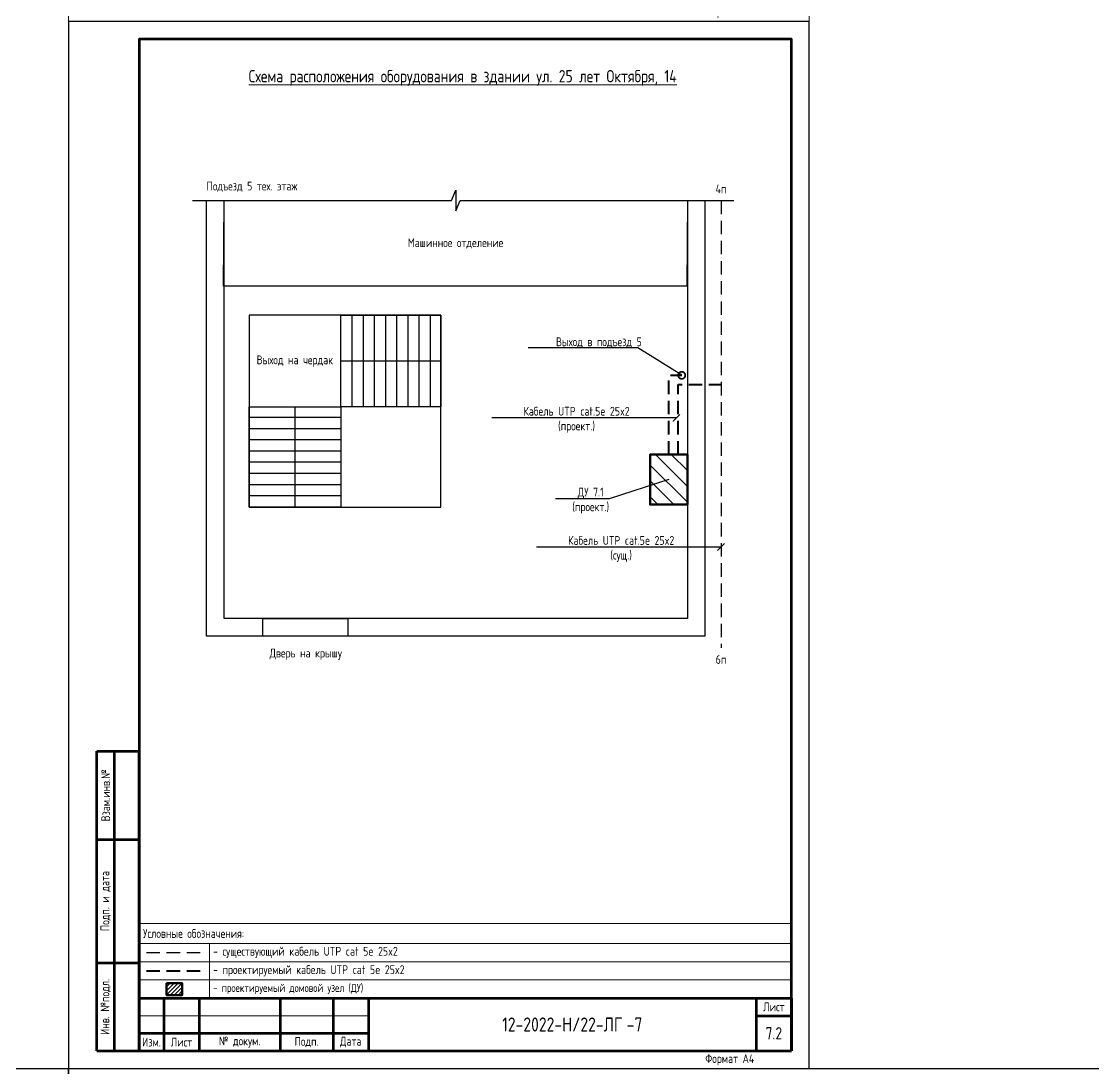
# Model space of a CAD drawing. Header units: millimetres. Extents: x -211 to 10565, y -2293 to 2244.
# Drawn here: x 3135.9 to 3439.9, y -813.9 to -516.9 of the extents above; entities that cross this region are included whole.
import ezdxf
from ezdxf import colors
from ezdxf.entities.mleader import LeaderData, LeaderLine
from ezdxf.math import Vec2, Vec3

# ---------------------------------------------------------------- set-up
doc = ezdxf.new("R2010")
doc.units = ezdxf.units.MM
doc.linetypes.add('штриховая', pattern=[19.05, 12.7, -6.35])
doc.layers.add('(034) Оформление_0', color=7, linetype='Continuous', lineweight=9)
doc.layers.add('Домофония схемы', color=7, linetype='Continuous', lineweight=40)
doc.layers.add('_Проектируемое оборудование_кабели', color=7, linetype='Continuous', lineweight=50, true_color=0x000000)
for name, color, linetype in [('_Существующее оборудование_кабели', 7, 'Continuous'), ('Выноски и подписи', 7, 'Continuous'), ('Планы', 7, 'Continuous')]:
    doc.layers.add(name, color=color, linetype=linetype)
doc.layers.add('ВЭ', color=7, linetype='Continuous', plot=False)
doc.styles.get("Standard").update_dxf_attribs({"font": 'gost.TTF'})

# ---------------------------------------------------------------- blocks, each defined once
blk = doc.blocks.new('*T403')
at = {"layer": 'Defpoints', "color": 8, "linetype": 'ByBlock', "lineweight": 0, "transparency": 16777216}
for p, q in [((0, 0), (185, 0)), ((0, 0), (0, -21.09)), ((185, 0), (185, -21.09)), ((0, -5.59), (185, -5.59)), ((20, -5.59), (20, -21.09)), ((0, -10.78), (185, -10.78)), ((0, -15.97), (185, -15.97)), ((0, -21.09), (185, -21.09))]:
    blk.add_line(p, q, dxfattribs=at)
at = {"color": 0, "transparency": 16777216, "attachment_point": 4}
for s, insert, char_height, width in [('{\\C256;Условные обозначения:}', (1.13, -2.79), 2.5, 182.7483), ('- существующий кабель {\\C256;UTP cat 5e 25x2}', (20.98, -8.18), 2.5074, 163.0306), ('- проектируемый кабель {\\C256;UTP cat 5e 25x2}', (20.98, -13.38), 2.5074, 163.0306), ('{\\C256;- проектируемый домовой узел (ДУ)}', (21, -18.53), 2.3, 163)]:
    blk.add_mtext(s, dxfattribs=dict(at, insert=insert, char_height=char_height, width=width))
blk = doc.blocks.new('*T447')
at = {"layer": '(034) Оформление_0', "lineweight": 60, "transparency": 16777216}
for p, q in [((0, 0), (185, 0)), ((0, 0), (0, -55)), ((10, 0), (10, -25)), ((20, 0), (20, -55)), ((30, 0), (30, -25)), ((40, 0), (40, -55)), ((55, 0), (55, -55)), ((65, 0), (65, -55)), ((185, 0), (185, -55)), ((65, -10), (185, -10)), ((0, -20), (65, -20)), ((0, -25), (185, -25)), ((135, -25), (135, -55)), ((150, -25), (150, -40)), ((165, -25), (165, -40)), ((135, -30), (185, -30)), ((65, -40), (185, -40)), ((0, -55), (185, -55))]:
    blk.add_line(p, q, dxfattribs=at)
at = {"layer": '(034) Оформление_0', "transparency": 16777216}
for p, q in [((0, -5), (65, -5)), ((0, -10), (65, -10)), ((0, -15), (65, -15)), ((0, -30), (65, -30)), ((0, -35), (65, -35)), ((0, -40), (65, -40)), ((0, -45), (65, -45)), ((0, -50), (65, -50))]:
    blk.add_line(p, q, dxfattribs=at)
at = {"layer": '(034) Оформление_0', "color": 0, "lineweight": 60, "transparency": 16777216, "attachment_point": 5}
for s, insert, char_height, width in [('2022', (60, -2.5), 2.5, 10), ('{\\fGOST|b0|i0|c0;12-2022-Н/22-ЛГ', (125, -5), 4, 120), ('{\\fGOST|b0|i0|c0;Модернизация мультисервисной сети кабельного вещания и передачи данных с использованием технологий FTTB в городе Новосибирск', (125, -17.5), 2.5, 120), ('Изм.', (5, -22.5), 2.5, 10), ('Кол. уч.', (15, -22.5), 2.5, 10), ('Лист', (25, -22.5), 2.5, 10), ('№ док.', (35, -22.5), 2.5, 10), ('Подп.', (47.5, -22.5), 2.5, 15), ('Дата', (60, -22.5), 2.5, 10), ('Стадия', (142.5, -27.5), 2.5, 15), ('Лист', (157.5, -27.5), 2.5, 15), ('Листов', (175, -27.5), 2.5, 20), ('{\\fGOST|b0|i0|c0;Подключение жилых домов ул. Олеко Дундича, 15, ул. 25 лет Октября, 14;16/1; 16;18; 18/1; 20/1; 20/2', (100, -32.5), 2.5, 70), ('Р', (142.5, -35), 2.82, 15), ('{\\fGOST|b0|i0|c0;', (160, -47.5), 3, 50)]:
    blk.add_mtext(s, dxfattribs=dict(at, insert=insert, char_height=char_height, width=width))
blk = doc.blocks.new('*U446')
at = {"layer": '(034) Оформление_0'}
h = blk.add_hatch(color=256, dxfattribs=at)
h.dxf.hatch_style = 1
edge = h.paths.add_edge_path()
edge.add_arc((-16.96, 7.3), 1, 180, 270, ccw=False)
edge.add_line((-17.96, 7.3), (-17.96, 9.28))
edge.add_arc((-16.96, 9.28), 1, 90, 180, ccw=False)
edge.add_line((-16.96, 10.28), (-14.55, 10.28))
edge.add_arc((-14.55, 9.28), 1, 0, 90, ccw=False)
edge.add_line((-13.55, 9.28), (-13.55, 7.3))
edge.add_arc((-14.55, 7.3), 1, -90, 0, ccw=False)
edge.add_line((-14.55, 6.3), (-16.96, 6.3))
edge = h.paths.add_edge_path()
edge.add_line((-30.35, 4.79), (-31.65, 4.79))
edge.add_arc((-31.65, 5.79), 1, 180, 270, ccw=False)
edge.add_line((-32.65, 5.79), (-32.65, 7.76))
edge.add_arc((-31.65, 7.76), 1, 90, 180, ccw=False)
edge.add_line((-31.65, 8.76), (-27.84, 8.76))
edge.add_arc((-27.84, 7.76), 1, 0, 90, ccw=False)
edge.add_line((-26.84, 7.76), (-26.84, 5.79))
edge.add_arc((-27.84, 5.79), 1, 270, 360, ccw=False)
edge.add_line((-27.84, 4.79), (-29.13, 4.79))
edge.add_line((-29.13, 4.79), (-29.13, 4.46))
edge.add_line((-29.13, 4.46), (-30.35, 4.46))
edge.add_line((-30.35, 4.46), (-30.35, 4.79))
edge = h.paths.add_edge_path()
edge.add_arc((-36.61, 5.79), 1, 180, 270, ccw=False)
edge.add_line((-37.61, 5.79), (-37.61, 7.76))
edge.add_arc((-36.61, 7.76), 1, 90, 180, ccw=False)
edge.add_line((-36.61, 8.76), (-34.2, 8.76))
edge.add_arc((-34.2, 7.76), 1, 0, 90, ccw=False)
edge.add_line((-33.2, 7.76), (-33.2, 5.79))
edge.add_arc((-34.2, 5.79), 1, -90, 0, ccw=False)
edge.add_line((-34.2, 4.79), (-36.61, 4.79))
h.paths.add_polyline_path([(-12.99, 6.29), (-11.77, 6.29), (-11.77, 8.73), (-10.81, 7.61), (-9.85, 8.73), (-9.85, 6.29), (-8.63, 6.29), (-8.63, 10.28), (-9.86, 10.28), (-10.81, 9.16), (-11.76, 10.28), (-12.99, 10.28)])
h.paths.add_polyline_path([(-22.53, 5.91), (-8.58, 5.91), (-8.58, 4.79), (-22.53, 4.79)])
h.paths.add_polyline_path([(-16.69, 7.39), (-14.82, 7.39), (-14.82, 9.19), (-16.69, 9.19)], flags=16)
h.paths.add_polyline_path([(-18.51, 10.18), (-19.71, 8.39), (-18.51, 6.3), (-19.78, 6.3), (-20.98, 8.39), (-19.78, 10.18)])
h.paths.add_polyline_path([(-25.24, 7.22), (-24.02, 7.22), (-24.02, 4.79), (-25.24, 4.79)])
h.paths.add_polyline_path([(-26.5, 8.76), (-22.76, 8.76), (-22.76, 7.65), (-26.5, 7.65)], flags=17)
h.paths.add_polyline_path([(-29.13, 5.97), (-28.02, 5.97), (-28.02, 7.58), (-31.47, 7.58), (-31.47, 5.97), (-30.35, 5.97), (-30.35, 7.22), (-29.13, 7.22)], flags=16)
h.paths.add_polyline_path([(-36.34, 5.87), (-34.47, 5.87), (-34.47, 7.68), (-36.34, 7.68)], flags=16)
h.paths.add_polyline_path([(-40.34, 8.76), (-40.34, 5.84), (-37.9, 5.84), (-37.9, 4.79), (-41.42, 4.79), (-41.42, 8.76)])
edge = h.paths.add_edge_path()
edge.add_line((-22.53, 9.12), (-41.42, 9.12))
edge.add_line((-41.42, 9.12), (-41.42, 9.65))
edge.add_arc((-40.92, 9.65), 0.5, 90, 180, ccw=False)
edge.add_line((-40.92, 10.15), (-21.29, 10.15))
edge.add_line((-21.29, 10.15), (-21.29, 6.3))
edge.add_line((-21.29, 6.3), (-22.53, 6.3))
edge.add_line((-22.53, 6.3), (-22.53, 9.12))
for points in [[(-22.53, 9.12), (-41.42, 9.12), (-41.42, 9.65, -0.414214), (-40.92, 10.15), (-21.29, 10.15)], [(-16.96, 6.3, -0.414214), (-17.96, 7.3), (-17.96, 9.28, -0.414214), (-16.96, 10.28), (-14.55, 10.28, -0.414214), (-13.55, 9.28), (-13.55, 7.3, -0.414214), (-14.55, 6.3), (-16.96, 6.3)], [(-36.61, 4.79, -0.414214), (-37.61, 5.79), (-37.61, 7.76, -0.414214), (-36.61, 8.76), (-34.2, 8.76, -0.414214), (-33.2, 7.76), (-33.2, 5.79, -0.414214), (-34.2, 4.79), (-36.61, 4.79)]]:
    blk.add_lwpolyline(points, format="xyb", dxfattribs=at)
for points in [[(-21.29, 10.15), (-21.29, 6.3), (-22.53, 6.3), (-22.53, 9.12)], [(-40.34, 8.76), (-40.34, 5.84), (-37.9, 5.84), (-37.9, 4.79), (-41.42, 4.79), (-41.42, 8.76), (-40.34, 8.76)]]:
    blk.add_lwpolyline(points, dxfattribs=at)
for points in [[(-18.51, 10.18), (-19.71, 8.39), (-18.51, 6.3), (-19.78, 6.3), (-20.98, 8.39), (-19.78, 10.18)], [(-16.69, 7.39), (-14.82, 7.39), (-14.82, 9.19), (-16.69, 9.19)], [(-12.99, 6.29), (-11.77, 6.29), (-11.77, 8.73), (-10.81, 7.61), (-9.85, 8.73), (-9.85, 6.29), (-8.63, 6.29), (-8.63, 10.28), (-9.86, 10.28), (-10.81, 9.16), (-11.76, 10.28), (-12.99, 10.28)], [(-36.34, 5.87), (-34.47, 5.87), (-34.47, 7.68), (-36.34, 7.68)], [(-29.13, 5.97), (-28.02, 5.97), (-28.02, 7.58), (-31.47, 7.58), (-31.47, 5.97), (-30.35, 5.97), (-30.35, 7.22), (-29.13, 7.22)], [(-26.5, 8.76), (-22.76, 8.76), (-22.76, 7.65), (-26.5, 7.65)], [(-25.24, 7.22), (-24.02, 7.22), (-24.02, 4.79), (-25.24, 4.79)], [(-22.53, 5.91), (-8.58, 5.91), (-8.58, 4.79), (-22.53, 4.79)]]:
    blk.add_lwpolyline(points, close=True, dxfattribs=at)
blk.add_lwpolyline([(-30.35, 4.79), (-31.65, 4.79, -0.414214), (-32.65, 5.79), (-32.65, 7.76, -0.414214), (-31.65, 8.76), (-27.84, 8.76, -0.414214), (-26.84, 7.76), (-26.84, 5.79, -0.414214), (-27.84, 4.79), (-29.13, 4.79), (-29.13, 4.46), (-30.35, 4.46)], format="xyb", close=True, dxfattribs=at)
blk.add_blockref('*T447', (-185, 55))
blk = doc.blocks.new('*T392')
at = {"layer": '(034) Оформление_0', "color": 0, "lineweight": 50, "transparency": 16777216}
for p, q in [((0, 0), (0, 65)), ((0, 65), (20, 65)), ((5, 0), (5, 65)), ((10, 0), (10, 65)), ((15, 0), (15, 65)), ((20, 0), (20, 65)), ((5, 55), (20, 55)), ((5, 40), (20, 40)), ((5, 20), (20, 20)), ((0, 0), (20, 0))]:
    blk.add_line(p, q, dxfattribs=at)
at = {"layer": '(034) Оформление_0', "color": 0, "transparency": 16777216, "insert": (2.5, 2), "char_height": 2.5, "width": 61, "attachment_point": 4, "rotation": 90}
blk.add_mtext('Согласованно', dxfattribs=at)
blk = doc.blocks.new('*U391')
at = {"layer": '(034) Оформление_0', "lineweight": 60}
for p, q in [((20, 90), (8, 90)), ((13, 5), (13, 90)), ((20, 65), (8, 65)), ((20, 30), (8, 30))]:
    blk.add_line(p, q, dxfattribs=at)
at = {"layer": '(034) Оформление_0'}
blk.add_lwpolyline([(210, 297), (0, 297), (0, 0), (210, 0)], close=True, dxfattribs=at)
at = {"layer": '(034) Оформление_0', "lineweight": 60}
for points in [[(205, 5), (205, 292), (20, 292), (20, 5)], [(20, 90), (8, 90), (8, 5), (20, 5)]]:
    blk.add_lwpolyline(points, close=True, dxfattribs=at)
for name, p in [('*T392', (0, 90)), ('*U446', (205, 5))]:
    blk.add_blockref(name, p)
at = {"layer": '(034) Оформление_0', "char_height": 2.5, "attachment_point": 5, "rotation": 90}
for s, insert, width in [('Взам.инв.№', (10.5, 77.5), 25), ('Подп. и дата', (10.5, 47.5), 35), ('Инв. №подл.', (10.5, 17.5), 25)]:
    blk.add_mtext(s, dxfattribs=dict(at, insert=insert, width=width))
at = {"insert": (187.5, 2.5), "char_height": 2.5, "width": 35, "attachment_point": 5}
blk.add_mtext('Формат А4', dxfattribs=at)
blk = doc.blocks.new('*T325')
at = {"layer": '(034) Оформление_0', "lineweight": 60, "transparency": 16777216}
for p, q in [((0, 0), (185, 0)), ((0, 0), (0, -15)), ((7, 0), (7, -15)), ((17, 0), (17, -15)), ((40, 0), (40, -15)), ((55, 0), (55, -15)), ((65, 0), (65, -15)), ((175, 0), (175, -15)), ((185, 0), (185, -15)), ((175, -5), (185, -5)), ((0, -10), (65, -10)), ((0, -15), (185, -15))]:
    blk.add_line(p, q, dxfattribs=at)
at = {"layer": '(034) Оформление_0', "transparency": 16777216}
blk.add_line((0, -5), (65, -5), dxfattribs=at)
at = {"layer": '(034) Оформление_0', "color": 0, "lineweight": 60, "transparency": 16777216, "attachment_point": 5}
for s, insert, char_height, width in [('Лист', (180, -2.5), 2.5, 10), ('{\\fGOST|b0|i0|c0;12-2022-Н/22-ЛГ', (120, -7.5), 4, 110), ('Изм.', (3.5, -12.5), 2.5, 7), ('Лист', (12, -12.5), 2.5, 10), ('№ докум.', (28.5, -12.5), 2.5, 21), ('Подп.', (47.5, -12.5), 2.5, 15), ('Дата', (60, -12.5), 2.5, 10)]:
    blk.add_mtext(s, dxfattribs=dict(at, insert=insert, char_height=char_height, width=width))
blk = doc.blocks.new('*U324')
blk.add_blockref('*T325', (-185, 15))
blk = doc.blocks.new('*T387')
at = {"layer": '(034) Оформление_0', "color": 0, "lineweight": 60, "transparency": 16777216}
for p, q in [((0, 0), (0, 85)), ((0, 85), (12, 85)), ((5, 0), (5, 85)), ((12, 0), (12, 85)), ((0, 60), (12, 60)), ((0, 25), (12, 25)), ((0, 0), (12, 0))]:
    blk.add_line(p, q, dxfattribs=at)
at = {"layer": '(034) Оформление_0', "color": 0, "transparency": 16777216, "char_height": 2.5, "attachment_point": 5, "rotation": 90}
for s, insert, width in [('{\\C256;Взам.инв.№\\P}', (2.5, 72.5), 25), ('{\\C256;Подп. и дата\\P}', (2.5, 42.5), 35), ('{\\C256;Инв. №подл.\\P}', (2.5, 12.5), 25)]:
    blk.add_mtext(s, dxfattribs=dict(at, insert=insert, width=width))
blk = doc.blocks.new('*U386')
at = {"layer": '(034) Оформление_0'}
blk.add_lwpolyline([(210, 297), (0, 297), (0, 0), (210, 0)], close=True, dxfattribs=at)
at = {"layer": '(034) Оформление_0', "lineweight": 60}
blk.add_lwpolyline([(205, 5), (205, 292), (20, 292), (20, 5)], close=True, dxfattribs=at)
for name, p in [('*T387', (8, 5)), ('*U324', (205, 5))]:
    blk.add_blockref(name, p)
at = {"insert": (187.5, 2.5), "char_height": 2.5, "width": 35, "attachment_point": 5}
blk.add_mtext('Формат А4', dxfattribs=at)
blk = doc.blocks.new('_None')
blk = doc.blocks.new('_ArchTick')
at = {"color": 0, "const_width": 0.15}
blk.add_lwpolyline([(-0.5, -0.5), (0.5, 0.5)], dxfattribs=at)
blk = doc.blocks.new('_DotSmall')
at = {"color": 0, "linetype": 'ByBlock', "const_width": 0.5}
blk.add_lwpolyline([(-0.0625, 0, 1), (0.0625, 0, 1)], format="xyb", close=True, dxfattribs=at)

msp = doc.modelspace()

# ---------------------------------------------------------------- hatches: boundary and pattern name
h = msp.add_hatch()
h.set_pattern_fill('ANSI31', color=256, angle=45)
h.set_pattern_definition([(90, (3521.788, 2371.284), (-3.175, 8e-16), [])])
h.paths.add_polyline_path([(3254.84, -600.24), (3254.84, -626.24), (3226.44, -626.24), (3226.44, -600.24)])
h = msp.add_hatch()
h.set_pattern_fill('ANSI31', color=256, angle=135)
h.set_pattern_definition([(180, (228.9172, -359.2922), (-2e-16, -3.175), [])])
h.paths.add_polyline_path([(3200.44, -626.24), (3226.44, -626.24), (3226.44, -654.64), (3200.44, -654.64)])
h = msp.add_hatch()
h.set_pattern_fill('ANSI31', color=256, angle=-90)
h.set_pattern_definition([(315, (3619.7723, 2221.7027), (2.245064, 2.245064), [])])
h.paths.add_polyline_path([(3324.75, -639.74), (3324.75, -653.92), (3314.19, -653.92), (3314.19, -639.74)])
h = msp.add_hatch()
h.set_pattern_fill('ANSI31', color=256, scale=0.25)
h.set_pattern_definition([(45, (1799.6395, -565.1784), (-0.561266, 0.561266), [])])
h.paths.add_polyline_path([(3177.04, -789.72), (3181.51, -789.72), (3181.51, -793.05), (3177.04, -793.05)])

# ---------------------------------------------------------------- linework, layer by layer
for points in [[(3329.75, -567.72), (3329.75, -691.24), (3188.4, -691.24), (3188.4, -567.72)], [(3324.75, -567.72), (3324.59, -592.02), (3193.24, -592.02), (3193.4, -567.72)], [(3324.75, -567.72), (3324.75, -686.24), (3193.4, -686.24), (3193.4, -567.72)], [(3254.84, -613.24), (3226.44, -613.24)], [(3213.44, -626.24), (3213.44, -654.64)]]:
    msp.add_lwpolyline(points)
for points in [[(3200.44, -654.64), (3254.84, -654.64), (3254.84, -600.24), (3200.44, -600.24)], [(3254.84, -600.24), (3254.84, -626.24), (3226.44, -626.24), (3226.44, -600.24)], [(3200.44, -626.24), (3226.44, -626.24), (3226.44, -654.64), (3200.44, -654.64)], [(3204.39, -686.24), (3228.51, -686.24), (3228.51, -691.24), (3204.39, -691.24)]]:
    msp.add_lwpolyline(points, close=True)
at = {"layer": '_Проектируемое оборудование_кабели'}
for points in [[(3324.75, -639.74), (3324.75, -653.92), (3314.19, -653.92), (3314.19, -639.74)], [(3177.04, -789.72), (3181.51, -789.72), (3181.51, -793.05), (3177.04, -793.05)]]:
    msp.add_lwpolyline(points, close=True, dxfattribs=at)
at = {"layer": '_Существующее оборудование_кабели', "linetype": 'штриховая', "ltscale": 0.3, "flags": 128}
for points in [[(3334.3, -567.72), (3334.3, -694.55)], [(3171.37, -780.99), (3187.19, -780.99)]]:
    msp.add_lwpolyline(points, dxfattribs=at)
at = {"layer": 'ВЭ'}
for points in [[(3149.28, -813.91), (3359.28, -813.91), (3359.28, -516.91), (3149.28, -516.91)], [(2729.28, -813.91), (3149.28, -813.91), (3149.28, -1110.91), (2729.28, -1110.91)], [(3149.28, -813.91), (3569.28, -813.91), (3569.28, -1110.91), (3149.28, -1110.91)]]:
    msp.add_lwpolyline(points, close=True, dxfattribs=at)
at = {"layer": 'Домофония схемы', "color": 5, "linetype": 'штриховая', "ltscale": 0.3, "flags": 128}
for points in [[(3319.53, -639.74), (3319.53, -617.28), (3323.15, -617.28)], [(3322.15, -639.74), (3322.15, -619.87), (3334.3, -619.87)], [(3171.37, -786.19), (3187.19, -786.19)]]:
    msp.add_lwpolyline(points, dxfattribs=at)
at = {"layer": 'Планы'}
msp.add_lwpolyline([(3184.39, -567.72), (3257.82, -567.72), (3259.08, -564.8), (3259.08, -567.72), (3259.08, -570.65), (3260.33, -567.72), (3337.89, -567.72)], dxfattribs=at)

# ---------------------------------------------------------------- block references
for name, p in [('*U391', (3149.28, -516.91)), ('*U386', (3149.28, -813.91)), ('*T403', (3169.28, -772.81))]:
    msp.add_blockref(name, p)

# ---------------------------------------------------------------- texts
at = {"layer": '(034) Оформление_0', "attachment_point": 5}
for s, insert, char_height in [('{\\LСхема расположения оборудования в здании ул. 25 лет Октября, 14}', (3261.05, -532.91), 3.5), ('Подъезд 5 тех. этаж', (3201.27, -563.8), 2.5), ('4п', (3334.3, -564.4), 2.5), ('Машинное отделение', (3259, -579.87), 2.5), ('Дверь на крышу', (3216.53, -696.4), 2.5), ('6п', (3334.3, -697.88), 2.5)]:
    msp.add_mtext(s, dxfattribs=dict(at, insert=insert, char_height=char_height))
at = {"layer": '(034) Оформление_0'}
for s, insert, char_height, width, attachment_point in [('Выход на чердак', (3213.44, -613.24), 2.5, 26, 5), ('-7', (3307.53, -801.41), 4, 42.636, 4), ('7.2', (3349.28, -803.91), 3.5, 10, 5)]:
    msp.add_mtext(s, dxfattribs=dict(at, insert=insert, char_height=char_height, width=width, attachment_point=attachment_point))

# ---------------------------------------------------------------- leaders
at = {"layer": 'Выноски и подписи'}
ml = msp.add_multileader_mtext('Standard', dxfattribs=at)
ml.set_content('Выход в подъезд 5', color=256)
ml.set_leader_properties()
ml.set_arrow_properties(name='DOTSMALL')
ml.build(insert=Vec2(0, 0))
ml.multileader.update_dxf_attribs({"text_left_attachment_type": 6, "text_right_attachment_type": 6, "dogleg_length": 0})
ctx = ml.context
ctx.base_point, ctx.char_height, ctx.landing_gap_size, ctx.plane_origin = Vec3(3288.59, -609.52), 2.5, 0, Vec3(3275.84, -597.35)
ctx.left_attachment, ctx.right_attachment, ctx.text_align_type = 6, 6, 1
notes = []
notes.append((ctx, [(1, (1, 1, 0), (3310.73, -609.52), (-1, 0), 0, [(0, [(3323.15, -617.28)], 0, [])])]))
ctx.mtext.insert, ctx.mtext.defined_height, ctx.mtext.alignment, ctx.mtext.flow_direction = Vec3(3299.66, -606.52), 11.09, 2, 5
ml = msp.add_multileader_mtext('Standard', dxfattribs=at)
ml.set_content('ДУ 7.1\\P(проект.)', color=256)
ml.set_leader_properties()
ml.set_arrow_properties(name='NONE')
ml.build(insert=Vec2(0, 0))
ml.multileader.update_dxf_attribs({"text_left_attachment_type": 6, "text_right_attachment_type": 6, "dogleg_length": 0, "arrow_head_size": 0.18})
ctx = ml.context
ctx.base_point, ctx.char_height, ctx.arrow_head_size, ctx.landing_gap_size, ctx.plane_origin = Vec3(3292.14, -652.27), 2.5, 0.18, 0, Vec3(3257.91, -638.88)
ctx.left_attachment, ctx.right_attachment, ctx.text_align_type = 6, 6, 1
notes.append((ctx, [(1, (1, 1, 0), (3302.56, -652.27), (-1, 0), 0, [(0, [(3319.47, -646.83)], 0, [])])]))
ctx.mtext.insert, ctx.mtext.defined_height, ctx.mtext.alignment, ctx.mtext.flow_direction = Vec3(3297.35, -649.15), 11.09, 2, 5
for ctx, leaders in notes:
    for number, flags, end, landing, length, lines in leaders:
        leader = LeaderData()
        leader.index, (leader.has_last_leader_line, leader.has_dogleg_vector, leader.attachment_direction) = number, flags
        leader.last_leader_point, leader.dogleg_vector, leader.dogleg_length = Vec3(end), Vec3(landing), length
        for number, points, colour, breaks in lines:
            line = LeaderLine()
            line.index, line.vertices, line.color, line.breaks = number, Vec3.list(points), colors.encode_raw_color(colour), breaks
            leader.lines.append(line)
        ctx.leaders.append(leader)

# ---------------------------------------------------------------- next in the draw order: leaders
at = {"layer": 'Выноски и подписи', "linetype": 'Continuous', "ltscale": 5}
ml = msp.add_multileader_mtext('Standard', dxfattribs=at)
ml.set_content('Кабель UTP cat.5e 25x2\\P(проект.)', color=256)
ml.set_leader_properties()
ml.set_arrow_properties(name='ARCHTICK')
ml.build(insert=Vec2(0, 0))
ml.multileader.update_dxf_attribs({"text_left_attachment_type": 6, "text_right_attachment_type": 6, "dogleg_length": 0, "arrow_head_size": 2})
ctx = ml.context
ctx.base_point, ctx.char_height, ctx.arrow_head_size, ctx.landing_gap_size, ctx.plane_origin = Vec3(3278.96, -629.34), 2.5, 2, 0, Vec3(3331.15, -628.81)
ctx.left_attachment, ctx.right_attachment, ctx.text_align_type = 6, 6, 1
notes = []
notes.append((ctx, [(0, (1, 1, 0), (3307.68, -629.34), (-1, 0), 0, [(1, [(3321.65, -629.34), (3319.53, -629.34)], 0, [])])]))
ctx.mtext.insert, ctx.mtext.alignment, ctx.mtext.flow_direction = Vec3(3293.32, -626.22), 2, 5
ctx.mtext.has_bg_fill, ctx.mtext.bg_color, ctx.mtext.bg_scale_factor, ctx.mtext.bg_transparency, ctx.mtext.use_window_bg_color = 1, -1027028792, 1.5, 0, 1
ml = msp.add_multileader_mtext('Standard', dxfattribs=at)
ml.set_content('Кабель UTP cat.5e 25x2\\P(сущ.)', color=256)
ml.set_leader_properties()
ml.set_arrow_properties(name='ARCHTICK')
ml.build(insert=Vec2(0, 0))
ml.multileader.update_dxf_attribs({"text_left_attachment_type": 6, "text_right_attachment_type": 6, "dogleg_length": 0, "arrow_head_size": 2})
ctx = ml.context
ctx.base_point, ctx.char_height, ctx.arrow_head_size, ctx.landing_gap_size, ctx.plane_origin = Vec3(3291.61, -665.98), 2.5, 2, 0, Vec3(3343.81, -665.45)
ctx.left_attachment, ctx.right_attachment, ctx.text_align_type = 6, 6, 1
notes.append((ctx, [(0, (1, 1, 0), (3320.33, -665.98), (-1, 0), 0, [(0, [(3334.3, -665.98)], 0, [])])]))
ctx.mtext.insert, ctx.mtext.alignment, ctx.mtext.flow_direction = Vec3(3305.97, -662.86), 2, 5
ctx.mtext.has_bg_fill, ctx.mtext.bg_color, ctx.mtext.bg_scale_factor, ctx.mtext.bg_transparency, ctx.mtext.use_window_bg_color = 1, -1027028792, 1.5, 0, 1
for ctx, leaders in notes:
    for number, flags, end, landing, length, lines in leaders:
        leader = LeaderData()
        leader.index, (leader.has_last_leader_line, leader.has_dogleg_vector, leader.attachment_direction) = number, flags
        leader.last_leader_point, leader.dogleg_vector, leader.dogleg_length = Vec3(end), Vec3(landing), length
        for number, points, colour, breaks in lines:
            line = LeaderLine()
            line.index, line.vertices, line.color, line.breaks = number, Vec3.list(points), colors.encode_raw_color(colour), breaks
            leader.lines.append(line)
        ctx.leaders.append(leader)

doc.saveas('drawing.dxf')
